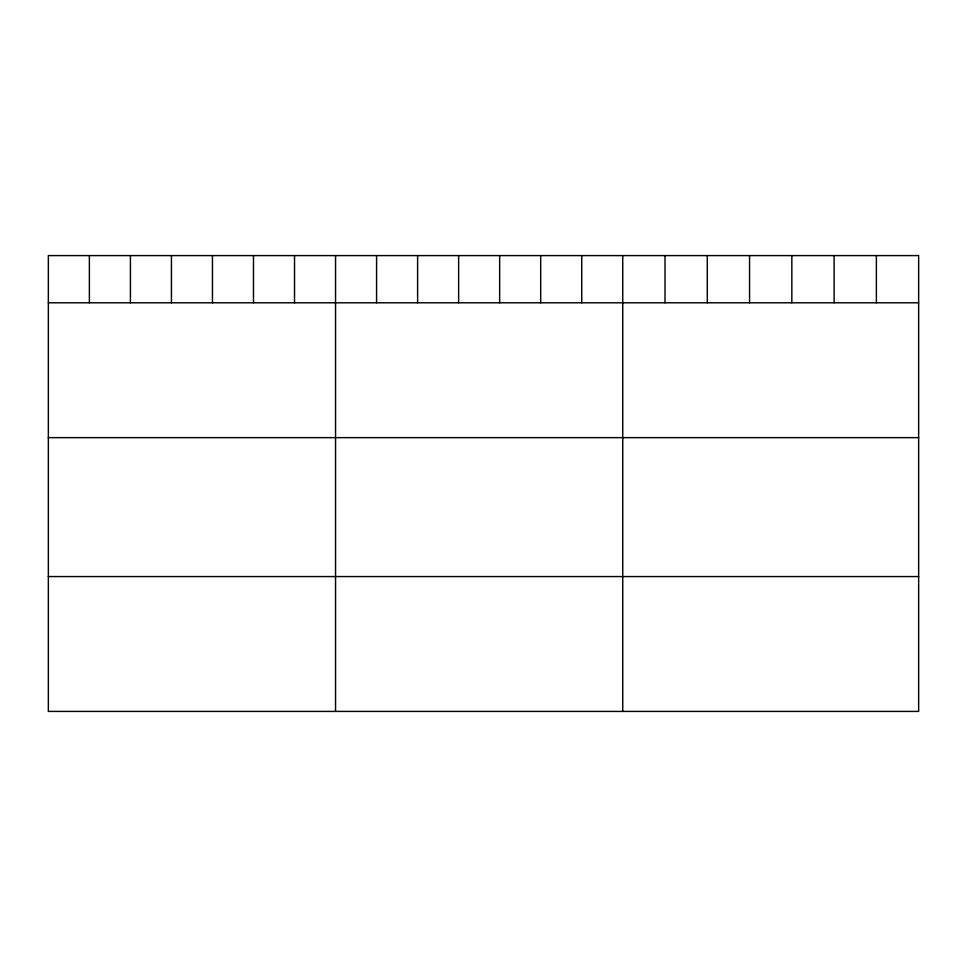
<?xml version="1.0" encoding="UTF-8"?>
<svg xmlns="http://www.w3.org/2000/svg" width="967" height="967" viewBox="0 0 967 967"><rect width="100%" height="100%" fill="white"/><g stroke="black" fill="none" stroke-linecap="round" stroke-linejoin="round"><path stroke-width="1.45" d="M918.65 302.792L918.65 711.41L48.35 711.41L48.35 255.59L918.65 255.59L918.65 302.792L48.35 302.792M48.35 437.64L918.65 437.64M48.35 576.562L918.65 576.562M876.38 255.59L876.38 302.792M834.11 255.59L834.11 302.792M791.84 255.59L791.84 302.792M749.558 255.59L749.558 302.792M707.288 255.59L707.288 302.792M665.018 255.59L665.018 302.792M622.748 255.59L622.748 711.41M581.723 255.59L581.723 302.792M540.686 255.59L540.686 302.792M499.661 255.59L499.661 302.792M458.636 255.59L458.636 302.792M417.611 255.59L417.611 302.792M376.574 255.59L376.574 302.792M335.549 255.59L335.549 711.41M294.524 255.59L294.524 302.792M253.487 255.59L253.487 302.792M212.462 255.59L212.462 302.792M171.437 255.59L171.437 302.792M130.412 255.59L130.412 302.792M89.375 255.59L89.375 302.792"/></g></svg>
